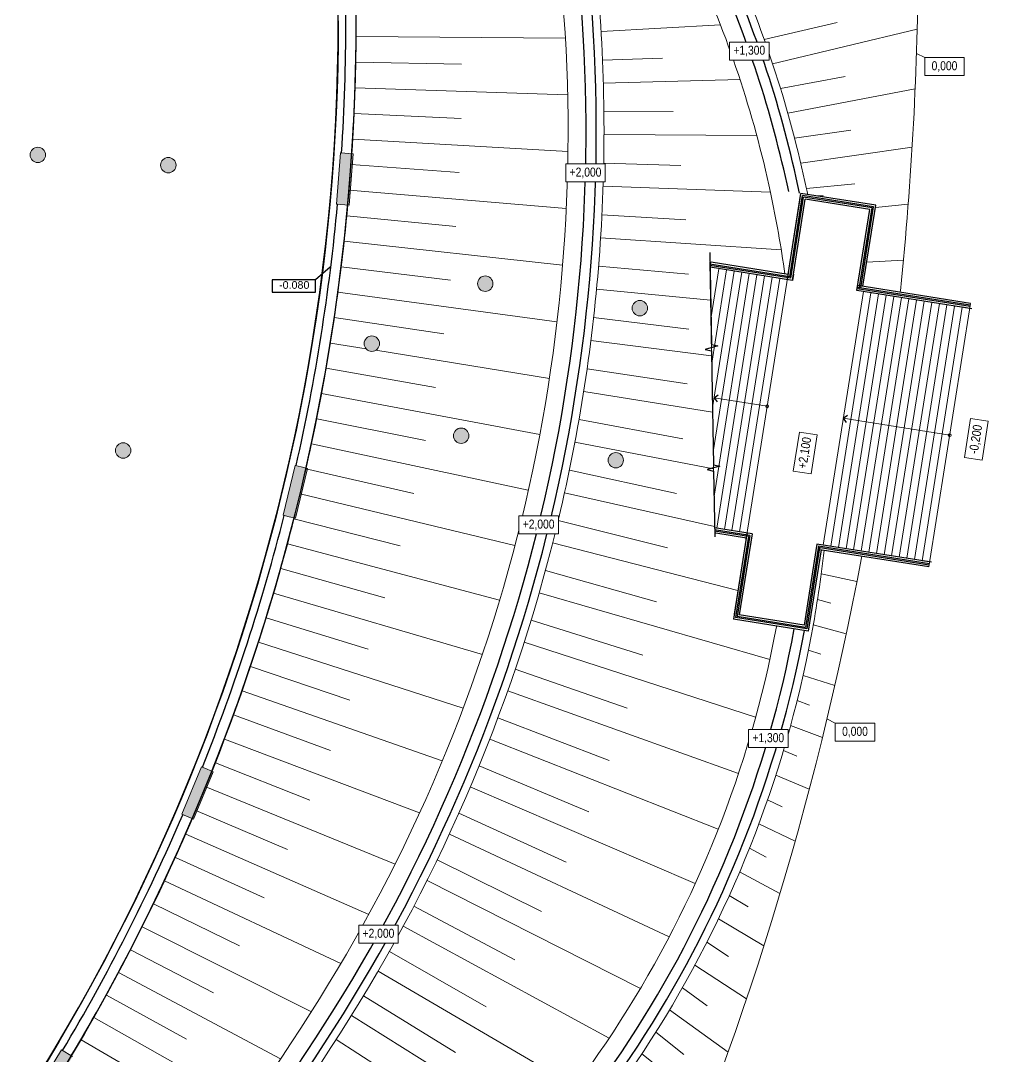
# Model space of a CAD drawing. Header units: millimetres. Extents: x 72919 to 485785, y -53256 to 338519.
# Drawn here: x 402577 to 440283, y 64062 to 104415 of the extents above; entities that cross this region are included whole.
import ezdxf
from ezdxf.enums import TextEntityAlignment as Align

# ---------------------------------------------------------------- set-up
doc = ezdxf.new("R2010")
doc.units = ezdxf.units.MM
doc.set_wipeout_variables(frame=1)
for name, color, linetype, lineweight in [('gr', 251, 'Continuous', 40), ('h', 7, 'Continuous', 9), ('stairs', 4, 'Continuous', 5), ('wall', 5, 'Continuous', 40)]:
    doc.layers.add(name, color=color, linetype=linetype, lineweight=lineweight)
doc.styles.add('STW_ARIAL', font='arial.ttf')
doc.styles.add('Шрифт надписей', font='ARIALN.TTF')

# ---------------------------------------------------------------- blocks, each defined once
blk = doc.blocks.new('Откосы  по обваловке')
at = {"layer": 'gr', "lineweight": 18, "flags": 128}
for points in [[(35029.774, 32708.917, 0.124938), (35067.95, 32702.974, 0.055792), (35085.124, 32706.537), (35116.736, 32716.874)], [(35089.636, 32699.672, -0.082855), (35069.308, 32694.428, -0.085234), (35047.795, 32696.217, -0.053345), (35027.597, 32703.81, -0.053345)], [(35027.043, 32702.522, 0.05314), (35047.444, 32694.862, 0.085346), (35069.459, 32693.036, 0.040529), (35079.858, 32694.806, 0.041525), (35090.073, 32698.334, 0.041525)], [(35067.797, 32683.637, -0.000463), (35067.718, 32683.626, -0.194463), (35036.441, 32691.723, 0.022581), (35025.861, 32698.842)], [(35025.254, 32697.572, -0.022327), (35035.608, 32690.598, 0.194528), (35067.911, 32682.239, 0.018591), (35071.173, 32682.793, 0.018591)], [(35091.418, 32694.769, -0.055279), (35083.784, 32689.112, -0.01872), (35080.936, 32687.594, -0.01872)], [(35084.158, 32687.712, 0.001262), (35084.353, 32687.824, 0.052532), (35091.896, 32693.308)], [(35071.353, 32681.319, -0.056781), (35042.284, 32680.828, -0.128943), (35021.539, 32688.471)], [(35094.319, 32686.507, -0.025426), (35081.716, 32683.112)], [(35081.716, 32683.112, -0.000118), (35081.657, 32683.099, -0.000118)], [(35071.408, 32681.327, -0.000109), (35071.353, 32681.319)]]:
    blk.add_lwpolyline(points, format="xyb", dxfattribs=at)
for points in [[(35087.016, 32698.578), (35084.541, 32706.349)], [(35084.942, 32697.807), (35082.628, 32705.766)], [(35084.783, 32702.112), (35083.586, 32706.051)], [(35082.779, 32701.467), (35081.666, 32705.493)], [(35080.754, 32700.882), (35079.732, 32704.984)], [(35082.84, 32697.108), (35080.701, 32705.232)], [(35080.715, 32696.482), (35078.76, 32704.748)], [(35043.315, 32700.983), (35044.049, 32704.383)], [(35043.655, 32697.382), (35045.028, 32704.179)], [(35078.567, 32695.929), (35076.808, 32704.312)], [(35078.712, 32700.359), (35077.786, 32704.523)], [(35045.346, 32700.486), (35046.009, 32703.987)], [(35045.757, 32696.767), (35046.993, 32703.808)], [(35074.583, 32699.497), (35073.861, 32703.752)], [(35076.401, 32695.452), (35074.846, 32703.926)], [(35076.655, 32699.897), (35075.828, 32704.113)], [(35047.392, 32700.043), (35047.979, 32703.642)], [(35047.878, 32696.196), (35048.967, 32703.488)], [(35049.451, 32699.655), (35049.957, 32703.346)], [(35072.501, 32699.16), (35071.886, 32703.441)], [(35073.094, 32702.197), (35072.874, 32703.59)], [(35050.019, 32695.684), (35050.949, 32703.218)], [(35051.522, 32699.321), (35051.942, 32703.101)], [(35052.18, 32695.247), (35052.937, 32702.998)], [(35068.315, 32698.675), (35067.914, 32702.97)], [(35069.817, 32694.475), (35068.909, 32703.069)], [(35070.409, 32698.886), (35069.903, 32703.18)], [(35072.023, 32694.724), (35070.895, 32703.305)], [(35053.602, 32699.042), (35053.932, 32702.907)], [(35054.357, 32694.883), (35054.929, 32702.829)], [(35055.691, 32698.819), (35055.927, 32702.763)], [(35056.549, 32694.596), (35056.926, 32702.711)], [(35057.787, 32698.651), (35057.925, 32702.67)], [(35058.752, 32694.384), (35058.925, 32702.643)], [(35059.888, 32698.539), (35059.925, 32702.628)], [(35060.963, 32694.248), (35060.925, 32702.627)], [(35061.994, 32698.484), (35061.925, 32702.637)], [(35063.179, 32694.189), (35062.924, 32702.661)], [(35064.101, 32698.485), (35063.924, 32702.697)], [(35065.397, 32694.208), (35064.922, 32702.747)], [(35066.209, 32698.543), (35065.92, 32702.808)], [(35067.614, 32694.303), (35066.918, 32702.883)], [(35074.218, 32695.05), (35073.152, 32701.823)], [(35089.383, 32692.995), (35087.686, 32697.337)], [(35087.449, 32694.737), (35086.645, 32696.936)], [(35087.592, 32691.607), (35085.806, 32696.628)], [(35085.601, 32693.697), (35084.753, 32696.26)], [(35085.725, 32690.312), (35083.905, 32695.978)], [(35083.789, 32689.115), (35081.985, 32695.387)], [(35083.698, 32692.756), (35082.841, 32695.642)], [(35046.13, 32691.056), (35047.147, 32694.939)], [(35081.787, 32688.019), (35080.048, 32694.855)], [(35081.747, 32691.916), (35080.911, 32695.084)], [(35046.146, 32686.317), (35048.225, 32694.665)], [(35048.111, 32690.356), (35049.094, 32694.458)], [(35079.756, 32691.16), (35078.965, 32694.585)], [(35048.302, 32685.524), (35050.184, 32694.216)], [(35077.734, 32690.477), (35077.004, 32694.146)], [(35079.062, 32690.025), (35078.095, 32694.383)], [(35050.175, 32689.774), (35051.059, 32694.036)], [(35050.498, 32684.847), (35052.155, 32693.828)], [(35052.264, 32689.281), (35053.035, 32693.675)], [(35075.68, 32689.88), (35075.031, 32693.769)], [(35077.012, 32689.314), (35076.128, 32693.971)], [(35052.73, 32684.287), (35054.137, 32693.501)], [(35054.375, 32688.878), (35055.022, 32693.375)], [(35054.99, 32683.847), (35056.129, 32693.235)], [(35072.852, 32687.873), (35072.162, 32693.33)], [(35073.599, 32689.37), (35073.047, 32693.452)], [(35074.943, 32688.598), (35074.15, 32693.62)], [(35056.502, 32688.565), (35057.017, 32693.136)], [(35057.271, 32683.529), (35058.128, 32693.03)], [(35058.642, 32688.344), (35059.018, 32692.959)], [(35059.566, 32683.332), (35060.132, 32692.888)], [(35060.79, 32688.214), (35061.024, 32692.844)], [(35067.239, 32688.38), (35067.05, 32692.87)], [(35068.641, 32685.499), (35068.163, 32692.936)], [(35069.374, 32688.62), (35069.054, 32693.002)], [(35070.734, 32687.14), (35070.166, 32693.102)], [(35071.496, 32688.95), (35071.054, 32693.196)], [(35061.869, 32683.258), (35062.139, 32692.807)], [(35062.942, 32688.177), (35063.033, 32692.791)], [(35064.172, 32683.308), (35064.148, 32692.788)], [(35065.093, 32688.233), (35065.042, 32692.799)], [(35066.469, 32683.48), (35066.157, 32692.831)], [(35090.888, 32688.699), (35089.375, 32691.199)], [(35091.601, 32685.657), (35088.574, 32690.592)], [(35088.981, 32687.755), (35087.757, 32690.001)], [(35089.373, 32685.01), (35086.93, 32689.431)], [(35087.057, 32686.886), (35086.086, 32688.878)], [(35087.179, 32684.415), (35085.234, 32688.346)], [(35085.118, 32686.093), (35084.366, 32687.831)], [(35085.016, 32683.869), (35084.499, 32685.046)], [(35082.88, 32683.369), (35082.364, 32684.704)], [(35049.179, 32680.347), (35050.326, 32683.442)], [(35050.804, 32681.881), (35051.297, 32683.187)], [(35051.421, 32680.271), (35052.279, 32682.954)], [(35052.892, 32681.612), (35053.261, 32682.743)], [(35053.624, 32680.234), (35054.252, 32682.554)], [(35054.973, 32681.414), (35055.243, 32682.388)], [(35069.304, 32681.909), (35069.279, 32682.441)], [(35070.412, 32681.2), (35070.273, 32682.615)], [(35055.794, 32680.235), (35056.242, 32682.244)], [(35057.047, 32681.286), (35057.239, 32682.123)], [(35057.935, 32680.272), (35058.243, 32682.025)], [(35059.113, 32681.228), (35059.245, 32681.949)], [(35065.258, 32681.459), (35065.281, 32681.972)], [(35066.295, 32680.758), (35066.286, 32682.055)], [(35067.286, 32681.659), (35067.285, 32682.161)], [(35068.355, 32680.962), (35068.286, 32682.29)], [(35060.051, 32680.343), (35060.252, 32681.896)], [(35061.171, 32681.238), (35061.256, 32681.866)], [(35062.148, 32680.448), (35062.265, 32681.858)], [(35063.22, 32681.315), (35063.27, 32681.873)], [(35064.227, 32680.587), (35064.278, 32681.911)]]:
    blk.add_lwpolyline(points, dxfattribs=at)

msp = doc.modelspace()

# ---------------------------------------------------------------- hatches: boundary and pattern name
at = {"ltscale": 500, "true_color": 0x000000}
h = msp.add_hatch(color=18, dxfattribs=at)
h.dxf.hatch_style = 1
edge = h.paths.add_edge_path()
edge.add_arc((403245.00491, 99186.4853), 300, 9, 369)
h = msp.add_hatch(color=18, dxfattribs=at)
h.dxf.hatch_style = 1
edge = h.paths.add_edge_path()
edge.add_arc((408329.28331, 98786.34392), 300, 9, 369)
h = msp.add_hatch(color=18, dxfattribs=at)
h.dxf.hatch_style = 1
edge = h.paths.add_edge_path()
edge.add_arc((420680.12563, 94170.22254), 300, 0, 360)
h = msp.add_hatch(color=18, dxfattribs=at)
h.dxf.hatch_style = 1
edge = h.paths.add_edge_path()
edge.add_arc((426705.02451, 93215.97231), 300, 0, 360)
h = msp.add_hatch(color=18, dxfattribs=at)
h.dxf.hatch_style = 1
edge = h.paths.add_edge_path()
edge.add_arc((416260.08282, 91832.89317), 300, 0, 360)
h = msp.add_hatch(color=18, dxfattribs=at)
h.dxf.hatch_style = 1
edge = h.paths.add_edge_path()
edge.add_arc((419741.51884, 88244.0925), 300, 0, 360)
h = msp.add_hatch(color=18, dxfattribs=at)
h.dxf.hatch_style = 1
edge = h.paths.add_edge_path()
edge.add_arc((406568.25187, 87667.62904), 300, 0, 360)
h = msp.add_hatch(color=18, dxfattribs=at)
h.dxf.hatch_style = 1
edge = h.paths.add_edge_path()
edge.add_arc((425766.41772, 87289.84226), 300, 0, 360)
at = {"layer": 'wall', "lineweight": 18, "ltscale": 0.007407, "true_color": 0x000000}
h = msp.add_hatch(color=18, dxfattribs=at)
h.dxf.hatch_style = 1
h.paths.add_polyline_path([(414880.16847, 97267.20737), (415037.09352, 99261.04149), (415535.55205, 99221.81023), (415378.627, 97227.97611)])
h = msp.add_hatch(color=18, dxfattribs=at)
h.dxf.hatch_style = 1
h.paths.add_polyline_path([(414880.32448, 97267.6736), (415037.24267, 99261.50826), (415535.70134, 99222.27872), (415378.78315, 97228.44405)])
h = msp.add_hatch(color=18, dxfattribs=at)
h.dxf.hatch_style = 1
h.paths.add_polyline_path([(412800.86881, 85142.38837), (413267.76622, 87087.1266), (413753.95078, 86970.40225), (413287.05336, 85025.66401)])
h = msp.add_hatch(color=18, dxfattribs=at)
h.dxf.hatch_style = 1
h.paths.add_polyline_path([(408850.42919, 73492.12014), (409615.80241, 75339.87657), (410077.74152, 75148.53327), (409312.3683, 73300.77684)])
h = msp.add_hatch(color=18, dxfattribs=at)
h.dxf.hatch_style = 1
h.paths.add_polyline_path([(403126.12257, 62603.27095), (404171.12556, 64308.54769), (404597.44475, 64047.29694), (403552.44176, 62342.02021)])

# ---------------------------------------------------------------- linework, layer by layer
at = {"color": 18, "ltscale": 500, "true_color": 0x000000}
for p, q in [((432481.48088, 94527.01285), (432982.07117, 97687.61554)), ((435895.75213, 97226.13381), (432982.07117, 97687.61554)), ((432543.82492, 94441.20364), (433044.41521, 97601.80633)), ((432585.38762, 94383.9975), (433085.9779, 97544.60019)), ((432647.73166, 94298.18829), (433148.32194, 97458.79098)), ((435809.94291, 97163.78977), (433044.41521, 97601.80633)), ((435752.73677, 97122.22708), (433085.9779, 97544.60019)), ((435666.92756, 97059.88304), (433148.32194, 97458.79098)), ((433841.67133, 97593.10399), (433641.92141, 97583.10553)), ((435166.33728, 93899.28035), (435666.92756, 97059.88304)), ((435166.33728, 93899.28035), (435666.92756, 97059.88304)), ((435252.14649, 93961.62439), (435752.73677, 97122.22708)), ((435252.14649, 93961.62439), (435752.73677, 97122.22708)), ((435309.35263, 94003.18708), (435809.94291, 97163.78977)), ((435309.35263, 94003.18708), (435809.94291, 97163.78977)), ((435395.16184, 94065.53112), (435895.75213, 97226.13381)), ((435395.16184, 94065.53112), (435895.75213, 97226.13381)), ((432543.82492, 94441.20364), (429436.21427, 94933.40081)), ((432585.38762, 94383.9975), (429437.10035, 94882.63721)), ((432481.48088, 94527.01285), (429485.0314, 95001.60382)), ((432647.73166, 94298.18829), (429438.42948, 94806.49182)), ((432489.3026, 94576.39727), (432450.19399, 94329.47518)), ((432686.83992, 94545.11043), (432647.7313, 94298.18834)), ((439581.10435, 93326.60807), (435185.89158, 94022.74139)), ((439592.83693, 93400.6847), (435197.62417, 94096.81801)), ((439561.55004, 93203.14703), (435166.33728, 93899.28035)), ((439573.28263, 93277.22366), (435178.06986, 93973.35697)), ((431077.19977, 84422.28484), (429615.64586, 84653.77224)), ((430991.39056, 84359.9408), (429616.97498, 84577.62684)), ((430934.18442, 84318.37811), (429617.86106, 84526.86325)), ((430854.56244, 84255.05411), (429669.33644, 84442.77546)), ((430991.39056, 84359.9408), (430490.80027, 81199.33811)), ((431077.19977, 84422.28484), (430576.60948, 81261.68215)), ((430846.74072, 84205.66969), (430885.84934, 84452.59177)), ((430848.37521, 84256.03407), (430347.78492, 81095.43138)), ((430934.18442, 84318.37811), (430433.59413, 81157.77542)), ((433601.99263, 84022.39694), (433101.40234, 80861.79425)), ((433601.99263, 84022.39694), (433101.40234, 80861.79425)), ((433601.99263, 84022.39694), (433101.40234, 80861.79425)), ((433664.33667, 83936.58773), (433163.74638, 80775.98504)), ((433664.33667, 83936.58773), (433163.74638, 80775.98504)), ((433664.33667, 83936.58773), (433163.74638, 80775.98504)), ((437997.20539, 83326.26363), (433601.99263, 84022.39694)), ((437985.4728, 83252.187), (433664.33667, 83936.58773)), ((433705.89936, 83879.38159), (433205.30907, 80718.7789)), ((433705.89936, 83879.38159), (433205.30907, 80718.7789)), ((433705.89936, 83879.38159), (433205.30907, 80718.7789)), ((433768.2434, 83793.57238), (433267.65311, 80632.96969)), ((433768.2434, 83793.57238), (433267.65311, 80632.96969)), ((433768.2434, 83793.57238), (433267.65311, 80632.96969)), ((437965.9185, 83128.72596), (433644.78236, 83813.12669)), ((437977.65108, 83202.80258), (433656.51494, 83887.20331)), ((433205.30907, 80718.7789), (430433.59413, 81157.77542)), ((433163.74638, 80775.98504), (430490.80027, 81199.33811)), ((433101.40234, 80861.79425), (430576.60948, 81261.68215)), ((433267.65311, 80632.96969), (430347.78492, 81095.43138))]:
    msp.add_line(p, q, dxfattribs=at)
for points in [[(415650.43379, 180914.99944, 0.4142135624), (336810.43379, 259754.99944), (221610.43379, 259754.99944, 0.4142135624), (142770.43379, 180914.99944), (142770.43379, 104414.99944, 0.4142135624), (221610.43379, 25574.99944), (336810.43379, 25574.99944, 0.4142135624), (415650.43379, 104414.99944)], [(414950.43379, 180914.99944, 0.4142135624), (336810.43379, 259054.99944), (221610.43379, 259054.99944, 0.4142135624), (143470.43379, 180914.99944), (143470.43379, 104414.99944, 0.4142135624), (221610.43379, 26274.99944), (336810.43379, 26274.99944, 0.4142135624), (414950.43379, 104414.99944)]]:
    msp.add_lwpolyline(points, format="xyb", close=True, dxfattribs=at)
for points in [[(415080.73363, 99258.08545, 0.0164492017), (415250.43379, 104414.99944), (415250.43379, 107239.99944)], [(415479.53281, 99226.69927, 0.0164653776), (415650.43379, 104414.99944), (415650.43379, 107239.99944)], [(414950.43379, 104414.99944, -0.1841557629), (395118.46912, 52395.45874, -0.1841557629)], [(413310.37728, 87077.40313, 0.0329073073), (414923.81544, 97264.25078, 0.0329073073)], [(413699.3567, 86984.01744, 0.0329396854), (415322.61462, 97232.86461, 0.0329396854)], [(409656.33842, 75323.62998, 0.0329073073), (412843.48655, 85132.66329, 0.0329073073)], [(410025.92012, 75170.54423, 0.0329396854), (413232.46597, 85039.2776, 0.0329396854)], [(404208.59164, 64286.18289, 0.0329073073), (408890.97156, 73475.87091, 0.0329073073)], [(404549.67528, 64077.16656, 0.0329396854), (409260.55325, 73322.78516, 0.0329396854)]]:
    msp.add_lwpolyline(points, format="xyb", dxfattribs=at)
at = {"ltscale": 100}
for points in [[(429428.44931, 95378.25509), (429490.91136, 91799.80705), (429741.96405, 91741.67967), (429244.22176, 91607.9725), (429495.27446, 91549.84512), (429510.25855, 90691.40715)], [(429510.25855, 90691.40715), (429572.72059, 87112.95911), (429823.77329, 87054.83173), (429326.03099, 86921.12457), (429577.08369, 86862.99719), (429621.80805, 84300.7407)]]:
    msp.add_lwpolyline(points, dxfattribs=at)
at = {"color": 18, "ltscale": 500, "true_color": 0x000000}
for points in [[(414642.07381, 94815.49165), (414067.83692, 94316.49662)], [(439639.66304, 93190.77515), (439265.24389, 93250.07732)], [(438075.31839, 83313.89174), (437700.89924, 83373.19391)]]:
    msp.add_lwpolyline(points, dxfattribs=at)
msp.add_lwpolyline([(414067.83692, 94316.49953), (412372.7314, 94316.49662), (412372.73223, 93837.09693), (414067.83775, 93837.09984)], close=True, dxfattribs=at)
for centre, radius, start, end in [((389649.3701, 88688.28713), 44204.71535, 11.758212816, 24.528940776), ((360129.75955, 100092.50444), 64477.90905, 327.3963421315, 5.7656994553), ((360129.75955, 100092.50444), 64877.90905, 327.3963421315, 5.730032096), ((389649.3701, 88688.28713), 43804.71535, 11.956649243, 24.336519227), ((389649.3701, 88688.28713), 43804.71535, 305.369819654, 349.51823084), ((389649.3701, 88688.28713), 44204.71535, 305.369819654, 349.531642039), ((328425.38084, 120371.15253), 102112.88211, 315.1821478566, 327.3963421315), ((328425.38084, 120371.15253), 102512.88211, 314.9837559604, 327.3963421315)]:
    msp.add_arc(centre, radius, start, end, dxfattribs=at)
at = {"layer": 'h'}
for p, q in [((437805.20256, 102977.32752), (437482.47951, 103142.33788)), ((434318.51302, 77043.1595), (433995.78998, 77208.16985))]:
    msp.add_line(p, q, dxfattribs=at)
for points in [[(437805.20256, 102277.32752), (439345.20256, 102277.32752), (439345.20256, 102977.32752), (437805.20256, 102977.32752)], [(440282.59628, 88806.21704), (440041.6872, 87285.177), (439350.30536, 87394.68113), (439591.21444, 88915.72117)], [(433615.69998, 88276.23211), (433374.7909, 86755.19206), (432683.40907, 86864.69619), (432924.31814, 88385.73623)], [(434318.51302, 76343.1595), (435858.51302, 76343.1595), (435858.51302, 77043.1595), (434318.51302, 77043.1595)]]:
    msp.add_lwpolyline(points, close=True, dxfattribs=at)
at = {"layer": 'stairs', "color": 4}
for p, q in [((430385.2594, 81291.98903), (432950.78463, 97490.07781)), ((429473.53632, 92795.22203), (429783.43547, 94751.84824)), ((429503.68764, 91067.85401), (430079.74197, 94704.9179)), ((429533.83896, 89340.486), (430376.04847, 94657.98756)), ((429563.99029, 87613.11798), (430672.35497, 94611.05722)), ((429594.14161, 85885.74996), (430968.66148, 94564.12688)), ((429700.62333, 84640.31313), (431264.96798, 94517.19654)), ((429996.92983, 84593.38279), (431561.27448, 94470.2662)), ((430293.23633, 84546.45245), (431857.58098, 94423.33586)), ((430589.54284, 84499.52211), (432153.88749, 94376.40552)), ((433848.91436, 83983.28838), (435413.25901, 93860.17179)), ((434145.22086, 83936.35804), (435709.56551, 93813.24145)), ((434441.52736, 83889.4277), (436005.87201, 93766.31111)), ((434737.83387, 83842.49736), (436302.17852, 93719.38077)), ((435034.14037, 83795.56702), (436598.48502, 93672.45043)), ((435330.44687, 83748.63668), (436894.79152, 93625.52009)), ((435626.75337, 83701.70634), (437191.09802, 93578.58975)), ((435923.05987, 83654.776), (437487.40452, 93531.65941)), ((436219.36638, 83607.84566), (437783.71103, 93484.72907)), ((436515.67288, 83560.91532), (438080.01753, 93437.79873)), ((436811.97938, 83513.98498), (438376.32403, 93390.86839)), ((437108.28588, 83467.05464), (438672.63053, 93343.93805)), ((437404.59239, 83420.1243), (438968.93704, 93297.00771)), ((437700.89889, 83373.19397), (439265.24354, 93250.07737)), ((437965.9185, 83128.72596), (439592.83693, 93400.6847))]:
    msp.add_line(p, q, dxfattribs=at)
at = {"layer": 'stairs', "color": 4, "lineweight": 30}
for p, q in [((429593.87615, 89719.54585), (429755.67931, 89837.10323)), ((429593.87615, 89719.54585), (429711.43353, 89557.74269)), ((434631.08668, 88921.73008), (434792.88985, 89039.28746)), ((434631.08668, 88921.73008), (434748.64406, 88759.92692))]:
    msp.add_line(p, q, dxfattribs=at)
at = {"layer": 'stairs', "color": 4, "ltscale": 100}
for p, q in [((431668.02166, 89391.03348), (429593.87615, 89719.54585)), ((438779.37772, 88264.70533), (434631.08668, 88921.73008))]:
    msp.add_line(p, q, dxfattribs=at)
for centre in [(431668.02166, 89391.03348), (438779.37772, 88264.70533)]:
    msp.add_circle(centre, 54.53058, dxfattribs=at)
at = {"layer": 'wall', "color": 18, "lineweight": 18, "ltscale": 0.007407, "true_color": 0x000000}
for p, q in [((414880.32448, 97267.6736), (415037.24267, 99261.50826)), ((415037.24267, 99261.50826), (415080.73363, 99258.08545)), ((415535.70134, 99222.27872), (415378.78315, 97228.44405)), ((415378.78315, 97228.44405), (414880.32448, 97267.6736)), ((414923.81544, 97264.25078), (414880.32448, 97267.6736))]:
    msp.add_line(p, q, dxfattribs=at)
for points in [[(415378.78315, 97228.44405), (414880.32448, 97267.6736), (415037.24267, 99261.50826), (415535.70134, 99222.27872)], [(415535.70134, 99222.27872), (415037.24267, 99261.50826)], [(415535.70134, 99222.27872), (415378.78315, 97228.44405)], [(429620.07627, 84399.95425), (429434.88515, 95009.54621)], [(413037.9763, 85085.97044), (412801.06648, 85142.84745), (413267.95721, 87087.58729), (413504.86703, 87030.71028)], [(413504.86703, 87030.71028), (413754.14217, 86970.86461), (413287.25144, 85026.12477), (413037.9763, 85085.97044)], [(409312.60667, 73301.22393), (408850.66691, 73492.56565), (409616.03377, 75340.32471), (409841.12931, 75247.08709)], [(409841.12931, 75247.08709), (410077.97354, 75148.983), (409312.60667, 73301.22393)], [(403552.71779, 62342.44751), (403126.3977, 62603.69679), (404171.39483, 64308.97712), (404597.71492, 64047.72784)]]:
    msp.add_lwpolyline(points, dxfattribs=at)
for centre in [(403245.00491, 99186.4853), (408329.28331, 98786.34392), (420680.14066, 94168.73824), (426705.03954, 93214.488), (416260.09785, 91831.40887), (419741.53387, 88242.60819), (406568.25187, 87667.62904), (425766.43275, 87288.35796)]:
    msp.add_circle(centre, 300, dxfattribs=at)

# ---------------------------------------------------------------- block references
at = {"layer": 'wall', "color": 18, "lineweight": 18, "ltscale": 0.007407, "true_color": 0x000000, "xscale": 999.9999999999999, "yscale": 999.9999999999999, "zscale": 999.9999999999999, "rotation": 71.89262594900111}
msp.add_blockref('Откосы  по обваловке', (20598007.21244, -43408295.21277), dxfattribs=at)

# ---------------------------------------------------------------- texts
at = {"color": 18, "ltscale": 500, "true_color": 0x000000, "style": 'STW_ARIAL'}
msp.add_text('-0.080', height=298.8, rotation=0.000098451, dxfattribs=at).set_placement((413236.45713, 94117.93232), align=Align.MIDDLE_CENTER)
at = {"layer": 'h', "char_height": 350, "attachment_point": 5, "style": 'Шрифт надписей'}
for insert in [(438575.20256, 102627.32752), (435088.51302, 76693.1595)]:
    msp.add_mtext_dynamic_manual_height_columns('0,000', width=350, gutter_width=50, heights=[0], dxfattribs=dict(at, insert=insert))
at = {"layer": 'h', "char_height": 350, "attachment_point": 5, "rotation": 81, "style": 'Шрифт надписей'}
for s, insert in [('-0,200', (439816.45082, 88100.44909)), ('+2,100', (433149.55452, 87570.46415))]:
    msp.add_mtext_dynamic_manual_height_columns(s, width=5.8397345, gutter_width=50, heights=[0], dxfattribs=dict(at, insert=insert))

# ---------------------------------------------------------------- next in the draw order: wipeouts: each hides what was drawn before it
for points in [[(430198.56349, 103583.98562), (431738.56349, 103583.98562), (431738.56349, 102883.98562), (430198.56349, 102883.98562)], [(423817.56871, 98832.66172), (425357.56871, 98832.66172), (425357.56871, 98132.66172), (423817.56871, 98132.66172)], [(421989.91812, 85117.23144), (423529.91812, 85117.23144), (423529.91812, 84417.23144), (421989.91812, 84417.23144)], [(430938.48062, 76795.5624), (432478.48062, 76795.5624), (432478.48062, 76095.5624), (430938.48062, 76095.5624)], [(415748.5114, 69174.1591), (417288.5114, 69174.1591), (417288.5114, 68474.1591), (415748.5114, 68474.1591)]]:
    msp.add_wipeout(points).dxf.layer = 'h'

# ---------------------------------------------------------------- next in the draw order: linework, layer by layer
at = {"layer": 'h'}
for points in [[(430198.56349, 102883.98562), (431738.56349, 102883.98562), (431738.56349, 103583.98562), (430198.56349, 103583.98562)], [(423817.56871, 98132.66172), (425357.56871, 98132.66172), (425357.56871, 98832.66172), (423817.56871, 98832.66172)], [(421989.91812, 84417.23144), (423529.91812, 84417.23144), (423529.91812, 85117.23144), (421989.91812, 85117.23144)], [(430938.48062, 76095.5624), (432478.48062, 76095.5624), (432478.48062, 76795.5624), (430938.48062, 76795.5624)], [(415748.5114, 68474.1591), (417288.5114, 68474.1591), (417288.5114, 69174.1591), (415748.5114, 69174.1591)]]:
    msp.add_lwpolyline(points, close=True, dxfattribs=at)

# ---------------------------------------------------------------- next in the draw order: texts
at = {"layer": 'h', "char_height": 350, "attachment_point": 5, "style": 'Шрифт надписей'}
for s, insert in [('+1,300', (430968.56349, 103233.98562)), ('+2,000', (424587.56871, 98482.66172)), ('+2,000', (422759.91812, 84767.23144)), ('+1,300', (431708.48062, 76445.5624)), ('+2,000', (416518.5114, 68824.1591))]:
    msp.add_mtext_dynamic_manual_height_columns(s, width=350, gutter_width=50, heights=[0], dxfattribs=dict(at, insert=insert))

doc.saveas('drawing.dxf')
